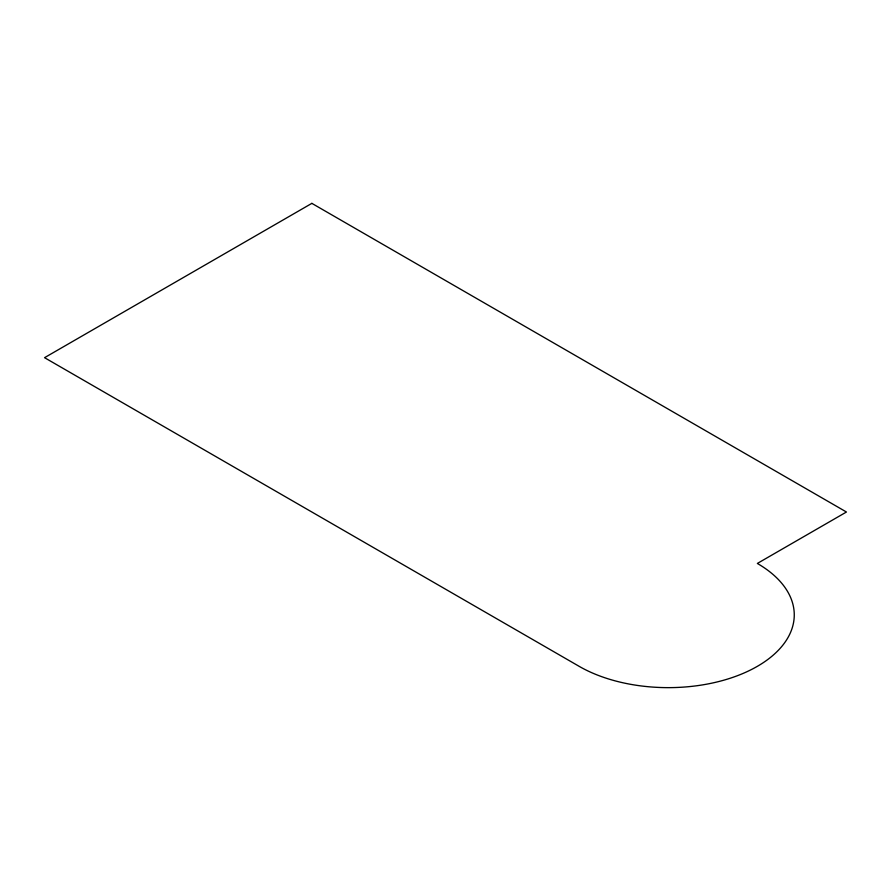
<?xml version="1.0" encoding="UTF-8"?>
<svg xmlns="http://www.w3.org/2000/svg" width="891" height="891" viewBox="0 0 891 891"><rect width="100%" height="100%" fill="white"/><g stroke="black" fill="none" stroke-linecap="round" stroke-linejoin="round"><path stroke-width="1.34" d="M311.85 203.36L44.55 357.681L579.15 666.334A126.01 72.75 0 0 0 757.35 666.334A126.01 72.75 0 0 0 757.35 563.446L846.45 512.013L311.85 203.36"/></g></svg>
